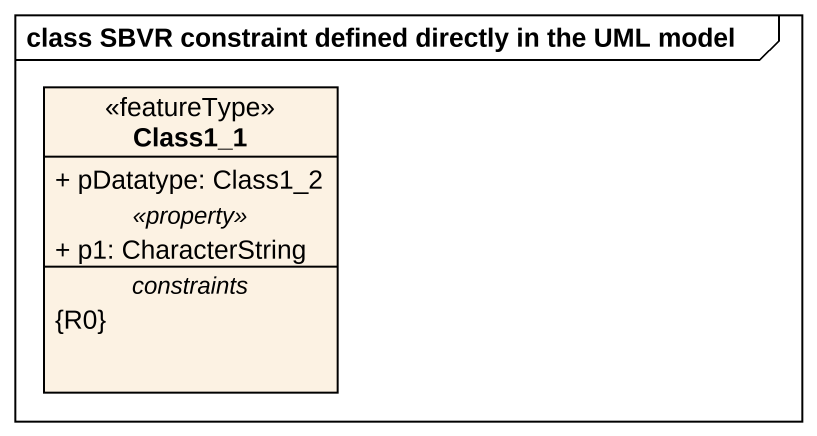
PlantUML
@startuml
mainframe class SBVR constraint defined directly in the UML model
hide circle
hide empty members
skinparam classAttributeIconSize 0
class Class1_1 <<featureType>> {
  + pDatatype: Class1_2
  .. <<property>> ..
  + p1: CharacterString
  -- constraints --
  {R0}
}
@enduml
